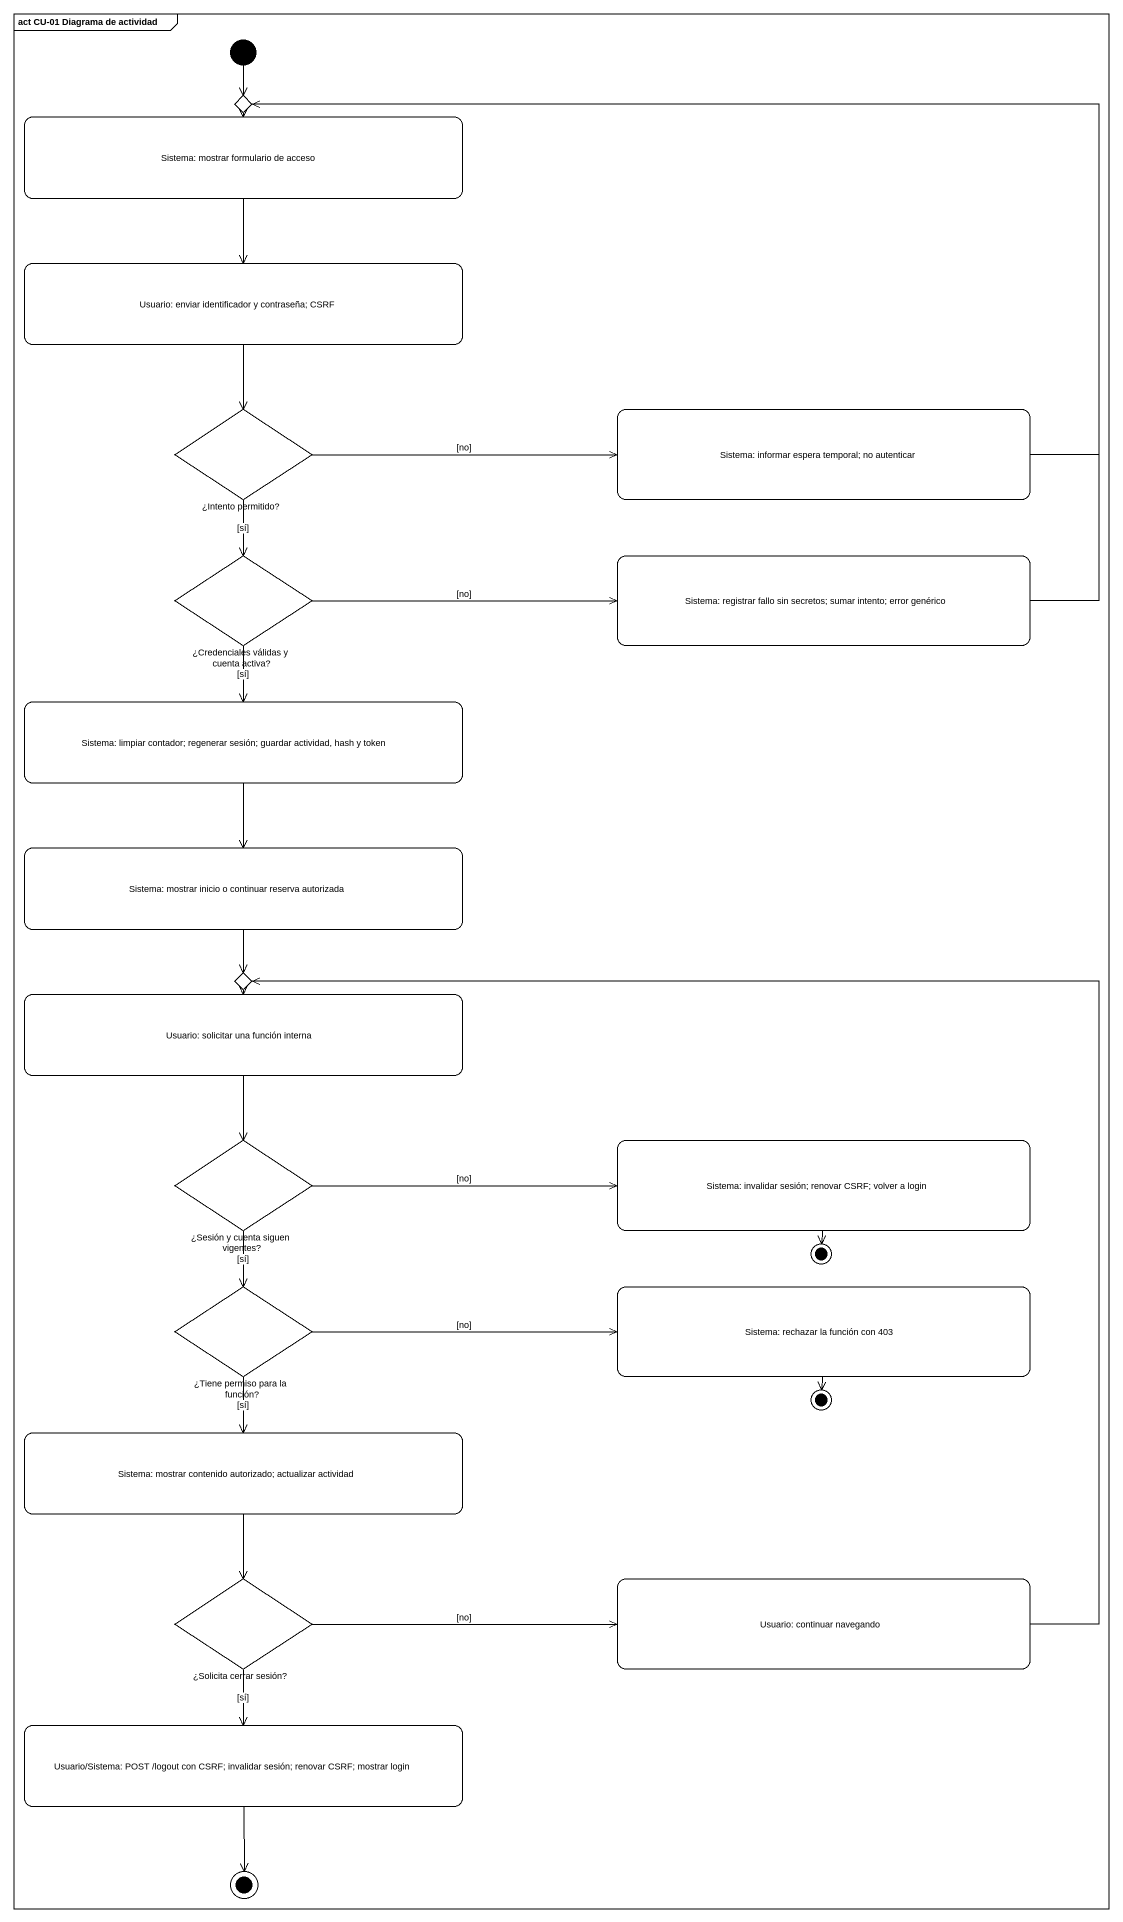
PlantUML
@startuml
mainframe act CU-01 Diagrama de actividad
hide empty description
state choice1 <<choice>> #FFFFFF
state "Sistema: mostrar formulario de acceso" as Sistema_mostrar_formulario #FFFFFF
state "Usuario: enviar identificador y contraseña; CSRF" as Usuario_enviar #FFFFFF
state "¿Intento permitido?" as Intento_permitido <<choice>> #FFFFFF
state "Sistema: informar espera temporal; no autenticar" as Sistema_informar_espera #FFFFFF
state "¿Credenciales válidas y cuenta activa?" as Credenciales_válidas_y <<choice>> #FFFFFF
state "Sistema: registrar fallo sin secretos; sumar intento; error genérico" as Sistema_registrar_fallo_sin #FFFFFF
state "Sistema: limpiar contador; regenerar sesión; guardar actividad, hash y token" as Sistema_limpiar_contador #FFFFFF
state "Sistema: mostrar inicio o continuar reserva autorizada" as Sistema_mostrar_inicio_o #FFFFFF
state choice2 <<choice>> #FFFFFF
state "Usuario: solicitar una función interna" as Usuario_solicitar_una #FFFFFF
state "¿Sesión y cuenta siguen vigentes?" as Sesión_y_cuenta_siguen <<choice>> #FFFFFF
state "Sistema: invalidar sesión; renovar CSRF; volver a login" as Sistema_invalidar_sesión #FFFFFF
state final1 <<end>> #FFFFFF
state "¿Tiene permiso para la función?" as Tiene_permiso_para_la <<choice>> #FFFFFF
state "Sistema: rechazar la función con 403" as Sistema_rechazar_la_función #FFFFFF
state final2 <<end>> #FFFFFF
state "Sistema: mostrar contenido autorizado; actualizar actividad" as Sistema_mostrar_contenido #FFFFFF
state "¿Solicita cerrar sesión?" as Solicita_cerrar_sesión <<choice>> #FFFFFF
state "Usuario: continuar navegando" as Usuario_continuar_navegando #FFFFFF
state "Usuario/Sistema: POST /logout con CSRF; invalidar sesión; renovar CSRF; mostrar login" as Usuario_Sistema_POST_logout #FFFFFF
state final3 <<end>> #FFFFFF
[*] --> choice1
choice1 --> Sistema_mostrar_formulario
Sistema_mostrar_formulario --> Usuario_enviar
Usuario_enviar --> Intento_permitido
Intento_permitido -right-> Sistema_informar_espera : [no]
Intento_permitido --> Credenciales_válidas_y : [sí]
Sistema_informar_espera -up-> choice1
Credenciales_válidas_y -right-> Sistema_registrar_fallo_sin : [no]
Credenciales_válidas_y --> Sistema_limpiar_contador : [sí]
Sistema_registrar_fallo_sin -up-> choice1
Sistema_limpiar_contador --> Sistema_mostrar_inicio_o
Sistema_mostrar_inicio_o --> choice2
choice2 --> Usuario_solicitar_una
Usuario_solicitar_una --> Sesión_y_cuenta_siguen
Sesión_y_cuenta_siguen -right-> Sistema_invalidar_sesión : [no]
Sesión_y_cuenta_siguen --> Tiene_permiso_para_la : [sí]
Sistema_invalidar_sesión --> final1
Tiene_permiso_para_la -right-> Sistema_rechazar_la_función : [no]
Tiene_permiso_para_la --> Sistema_mostrar_contenido : [sí]
Sistema_rechazar_la_función --> final2
Sistema_mostrar_contenido --> Solicita_cerrar_sesión
Solicita_cerrar_sesión -right-> Usuario_continuar_navegando : [no]
Solicita_cerrar_sesión --> Usuario_Sistema_POST_logout : [sí]
Usuario_continuar_navegando -up-> choice2
Usuario_Sistema_POST_logout --> final3
@enduml
